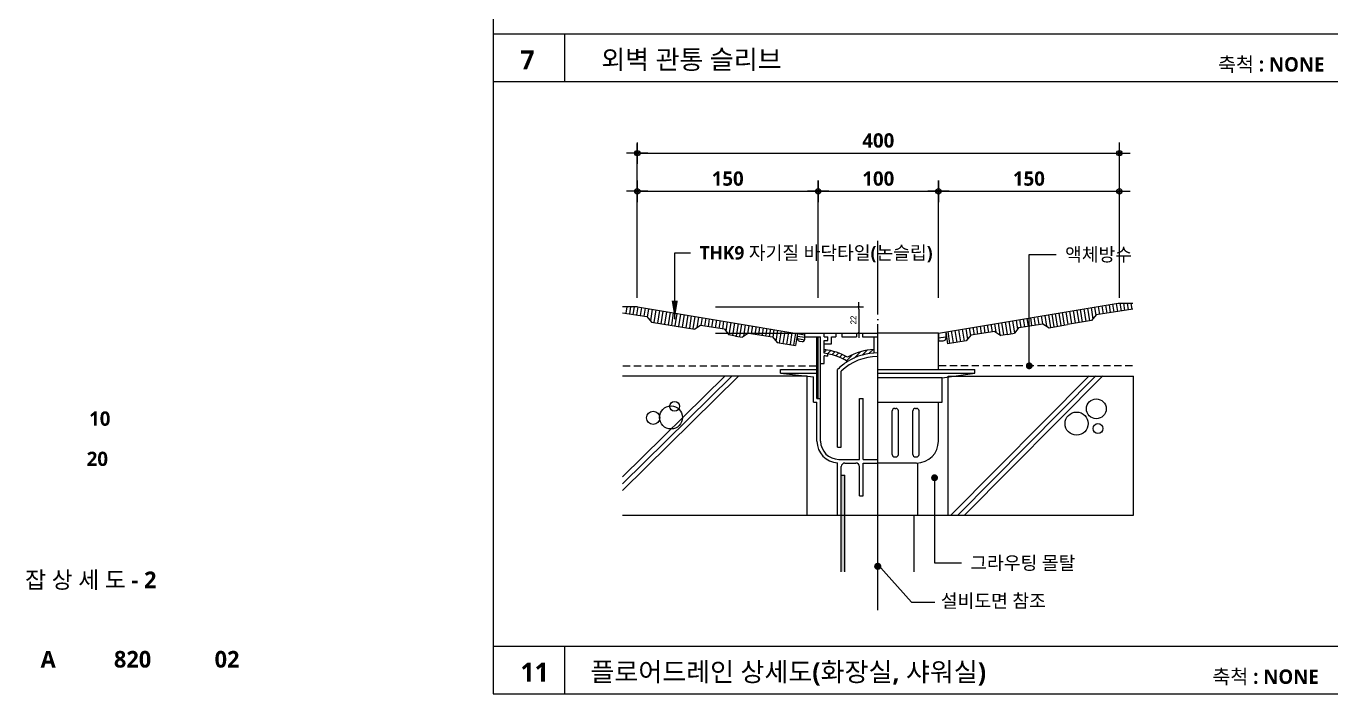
# Model space of a CAD drawing. Header units: millimetres. Extents: x 200 to 163856, y 0 to 163394.
# Drawn here: x 16020 to 18758, y 200 to 1601 of the extents above; entities that cross this region are included whole.
import ezdxf
from ezdxf.enums import TextEntityAlignment as Align

# ---------------------------------------------------------------- set-up
doc = ezdxf.new("R2010")
doc.units = ezdxf.units.MM
doc.header["$LTSCALE"] = 10
doc.linetypes.add('CEN', pattern=[62, 60, -1, 0, -1])
doc.linetypes.add('HID', pattern=[2.3, 1.5, -0.8])
doc.layers.get('DEFPOINTS').update_dxf_attribs({"color": 181})
for name, color, linetype in [('A-ANNO-GRA1', 7, 'Continuous'), ('A-ANNO-TEXT1', 7, 'Continuous'), ('A-ANNO-TITL', 7, 'Continuous'), ('A-ST-AXIS-DIM', 7, 'Continuous'), ('CEN', 1, 'CEN'), ('COL', 2, 'Continuous'), ('DIM', 4, 'Continuous'), ('FIN', 6, 'Continuous'), ('FINISH', 6, 'Continuous'), ('HAT', 5, 'Continuous'), ('HAT2', 245, 'Continuous'), ('HID', 7, 'HID'), ('LEADER', 7, 'Continuous'), ('STEEL', 151, 'Continuous')]:
    doc.layers.add(name, color=color, linetype=linetype)
doc.styles.add('2020음성 1차', font='')
doc.styles.add('SH_진천_나눔', font='')
doc.styles.add('울릉도L', font='')
doc.styles.get('2020음성 1차').set_extended_font_data('NanumGothic', bold=True)
doc.styles.get('SH_진천_나눔').set_extended_font_data('NanumGothic', bold=True)
doc.styles.get('울릉도L').set_extended_font_data('HY울릉도L')
doc.dimstyles.new('NDIM-100', dxfattribs={"dimscale": 5, "dimtxt": 2.5, "dimasz": 1, "dimexe": 2, "dimexo": 2, "dimgap": 1, "dimtad": 1, "dimdec": 0, "dimtxsty": '울릉도L', "dimblk1": '_RXDOT', "dimblk2": '_RXDOT', "dimsah": 1, "dimcen": 0, "dimdle": 3, "dimclrd": 256, "dimclre": 256, "dimclrt": 3, "dimadec": 0, "dimazin": 0, "dimtfac": 1, "dimtdec": 0, "dimtix": 1, "dimtmove": 2, "dimatfit": 3, "dimfxl": 1, "dimtolj": 1, "dimtzin": 0, "dimarcsym": 0})
doc.dimstyles.new('NDIM10', dxfattribs={"dimscale": 10, "dimtxt": 3, "dimasz": 0.75, "dimexe": 2, "dimexo": 2, "dimgap": 1, "dimtad": 1, "dimdec": 1, "dimdsep": 46, "dimtxsty": '2020음성 1차', "dimblk": 'Z_DOT', "dimcen": 3, "dimdle": 3, "dimclrd": 256, "dimclre": 256, "dimclrt": 3, "dimadec": 0, "dimazin": 0, "dimtfac": 1, "dimtdec": 1, "dimtix": 1, "dimtmove": 2, "dimatfit": 3, "dimfxl": 1, "dimtolj": 1, "dimtzin": 0, "dimlwd": -1, "dimlwe": -1, "dimarcsym": 0})

# ---------------------------------------------------------------- blocks, each defined once
blk = doc.blocks.new('Z_DOT')
at = {"layer": 'DIM', "color": 0}
for p, q in [((-3, 0), (3, 0)), ((0, -3), (0, 3))]:
    blk.add_line(p, q, dxfattribs=at)
for radius in [0.75, 0.375]:
    blk.add_circle((0, 0), radius, dxfattribs=at)
blk = doc.blocks.new('*D9475')
at = {"layer": 'A-ST-AXIS-DIM'}
for p, q in [((17682, 1030.9), (17682, 1274.8)), ((17934.4, 1030.9), (17934.4, 1274.8)), ((17689.5, 1254.8), (17926.9, 1254.8))]:
    blk.add_line(p, q, dxfattribs=at)
at = {"layer": 'DEFPOINTS', "color": 0}
for p in [(17934.4, 1254.8), (17682, 1010.9), (17934.4, 1010.9)]:
    blk.add_point(p, dxfattribs=at)
at = {"layer": 'A-ST-AXIS-DIM', "linetype": 'ByBlock', "xscale": 7.5, "yscale": 7.5, "zscale": 7.5, "rotation": 180}
blk.add_blockref('Z_DOT', (17682, 1254.8), dxfattribs=at)
at = {"layer": 'A-ST-AXIS-DIM', "linetype": 'ByBlock', "xscale": 7.5, "yscale": 7.5, "zscale": 7.5}
blk.add_blockref('Z_DOT', (17934.4, 1254.8), dxfattribs=at)
at = {"layer": 'A-ST-AXIS-DIM', "color": 3, "insert": (17808.2, 1281.3), "char_height": 30, "attachment_point": 5, "style": '2020음성 1차'}
blk.add_mtext('\\A1;100', dxfattribs=at)
blk = doc.blocks.new('*D9476')
at = {"layer": 'A-ST-AXIS-DIM'}
for p, q in [((17934.4, 1030.9), (17934.4, 1274.8)), ((18314.1, 1030.9), (18314.1, 1274.8)), ((17941.9, 1254.8), (18306.6, 1254.8))]:
    blk.add_line(p, q, dxfattribs=at)
at = {"layer": 'DEFPOINTS', "color": 0}
for p in [(18314.1, 1254.8), (17934.4, 1010.9), (18314.1, 1010.9)]:
    blk.add_point(p, dxfattribs=at)
at = {"layer": 'A-ST-AXIS-DIM', "linetype": 'ByBlock', "xscale": 7.5, "yscale": 7.5, "zscale": 7.5, "rotation": 180}
blk.add_blockref('Z_DOT', (17934.4, 1254.8), dxfattribs=at)
at = {"layer": 'A-ST-AXIS-DIM', "linetype": 'ByBlock', "xscale": 7.5, "yscale": 7.5, "zscale": 7.5}
blk.add_blockref('Z_DOT', (18314.1, 1254.8), dxfattribs=at)
at = {"layer": 'A-ST-AXIS-DIM', "color": 3, "insert": (18124.2, 1281.3), "char_height": 30, "attachment_point": 5, "style": '2020음성 1차'}
blk.add_mtext('\\A1;150', dxfattribs=at)
blk = doc.blocks.new('*D9477')
at = {"layer": 'A-ST-AXIS-DIM'}
for p, q in [((17302.3, 1030.9), (17302.3, 1274.8)), ((17682, 1030.9), (17682, 1274.8)), ((17309.8, 1254.8), (17674.5, 1254.8))]:
    blk.add_line(p, q, dxfattribs=at)
at = {"layer": 'DEFPOINTS', "color": 0}
for p in [(17682, 1254.8), (17302.3, 1010.9), (17682, 1010.9)]:
    blk.add_point(p, dxfattribs=at)
at = {"layer": 'A-ST-AXIS-DIM', "linetype": 'ByBlock', "xscale": 7.5, "yscale": 7.5, "zscale": 7.5, "rotation": 180}
blk.add_blockref('Z_DOT', (17302.3, 1254.8), dxfattribs=at)
at = {"layer": 'A-ST-AXIS-DIM', "linetype": 'ByBlock', "xscale": 7.5, "yscale": 7.5, "zscale": 7.5}
blk.add_blockref('Z_DOT', (17682, 1254.8), dxfattribs=at)
at = {"layer": 'A-ST-AXIS-DIM', "color": 3, "insert": (17492.2, 1281.3), "char_height": 30, "attachment_point": 5, "style": '2020음성 1차'}
blk.add_mtext('\\A1;150', dxfattribs=at)
blk = doc.blocks.new('*D9478')
at = {"layer": 'A-ST-AXIS-DIM'}
for p, q in [((17302.3, 1030.9), (17302.3, 1354.8)), ((18314.1, 1030.9), (18314.1, 1354.8)), ((17309.8, 1334.8), (18306.6, 1334.8))]:
    blk.add_line(p, q, dxfattribs=at)
at = {"layer": 'DEFPOINTS', "color": 0}
for p in [(18314.1, 1334.8), (17302.3, 1010.9), (18314.1, 1010.9)]:
    blk.add_point(p, dxfattribs=at)
at = {"layer": 'A-ST-AXIS-DIM', "linetype": 'ByBlock', "xscale": 7.5, "yscale": 7.5, "zscale": 7.5, "rotation": 180}
blk.add_blockref('Z_DOT', (17302.3, 1334.8), dxfattribs=at)
at = {"layer": 'A-ST-AXIS-DIM', "linetype": 'ByBlock', "xscale": 7.5, "yscale": 7.5, "zscale": 7.5}
blk.add_blockref('Z_DOT', (18314.1, 1334.8), dxfattribs=at)
at = {"layer": 'A-ST-AXIS-DIM', "color": 3, "insert": (17808.2, 1361.3), "char_height": 30, "attachment_point": 5, "style": '2020음성 1차'}
blk.add_mtext('\\A1;400', dxfattribs=at)
blk = doc.blocks.new('*X2001')
at = {"color": 0}
for p, q in [((1416, 1293), (1417.6, 1294.6)), ((1418.7, 1291.4), (1421.2, 1293.9)), ((1422.2, 1290.6), (1424.6, 1293.1)), ((1425.4, 1289.7), (1427.8, 1292)), ((1428.5, 1288.5), (1430.8, 1290.8)), ((1431.4, 1287.2), (1433.6, 1289.4)), ((1434.2, 1285.7), (1438.9, 1290.4)), ((1440.7, 1287.9), (1445.8, 1293)), ((1447.3, 1290.4), (1451.3, 1294.4)), ((1452.8, 1291.6), (1456.2, 1295))]:
    blk.add_line(p, q, dxfattribs=at)
blk = doc.blocks.new('_RXDOT')
at = {"color": 0, "linetype": 'ByBlock'}
blk.add_line((-1, 0), (2, 0), dxfattribs=at)
at = {"color": 0, "linetype": 'ByBlock', "const_width": 0.5}
blk.add_lwpolyline([(-0.25, 0, 1), (0.25, 0, 1)], format="xyb", close=True, dxfattribs=at)
blk = doc.blocks.new('*D9479')
at = {"layer": 'A-ST-AXIS-DIM', "lineweight": -2}
for p, q in [((17466.8, 1012.2), (17777.2, 1012.2)), ((17767.2, 1007.2), (17767.2, 962.3)), ((17466.8, 957.3), (17777.2, 957.3))]:
    blk.add_line(p, q, dxfattribs=at)
at = {"layer": 'DEFPOINTS', "color": 0}
for p in [(17456.8, 1012.2), (17456.8, 957.3), (17767.2, 957.3)]:
    blk.add_point(p, dxfattribs=at)
at = {"layer": 'A-ST-AXIS-DIM', "linetype": 'ByBlock', "lineweight": -2, "xscale": 5, "yscale": 5, "zscale": 5}
for p, rotation in [((17767.2, 1012.2), 90), ((17767.2, 957.3), 270)]:
    blk.add_blockref('_RXDOT', p, dxfattribs=dict(at, rotation=rotation))
at = {"layer": 'A-ST-AXIS-DIM', "color": 3, "insert": (17756, 984.7), "char_height": 12.5, "attachment_point": 5, "rotation": 90, "style": '울릉도L'}
blk.add_mtext('\\A1;22', dxfattribs=at)

msp = doc.modelspace()

# ---------------------------------------------------------------- linework, layer by layer
at = {"layer": 'A-ANNO-GRA1'}
for p, q in [((17000, 1585), (24094.9654, 1585)), ((17150, 1585), (17150, 1485)), ((17000, 1485), (24094.9654, 1485)), ((17000, 300), (24094.9654, 300)), ((17150, 300), (17150, 200))]:
    msp.add_line(p, q, dxfattribs=at)
at = {"layer": 'A-ANNO-TEXT1'}
for p, q in [((17949.66057, 959.81725), (17949.66057, 946.0191)), ((17638.72698, 945.12889), (17638.72698, 956.3136)), ((17638.72698, 956.10267), (17654.0188, 953.55403)), ((17642.98627, 940.10097), (17648.08354, 939.25143)), ((17654.0188, 944.27935), (17654.0188, 957.26861)), ((17934.36875, 957.26861), (17806.93695, 957.26861)), ((17934.36875, 880.80953), (17934.36875, 957.26861)), ((17934.36875, 957.26861), (17934.36875, 941.76586)), ((17934.36875, 947.07407), (17949.66057, 949.6227)), ((17934.36875, 940.92183), (17944.56329, 940.92183)), ((17799.29105, 915.38203), (17799.29105, 923.04281)), ((17806.93695, 880.80953), (18010.82783, 880.80953)), ((18010.82783, 873.16363), (18010.82783, 880.80953)), ((17806.93695, 873.16363), (18010.82783, 873.16363)), ((17942.01466, 863.23124), (17806.93695, 863.23124)), ((17942.01466, 863.23124), (18010.82783, 873.16363)), ((17942.01466, 811.99636), (17942.01466, 863.23124)), ((17806.93695, 811.99636), (17942.01466, 811.99636)), ((17837.52058, 702.40502), (17837.52058, 794.15591)), ((17842.61786, 799.25318), (17845.16649, 799.25318)), ((17850.26376, 702.40502), (17850.26376, 794.15591)), ((17880.8474, 702.40502), (17880.8474, 794.15591)), ((17885.94467, 799.25318), (17888.4933, 799.25318)), ((17893.59058, 702.40502), (17893.59058, 794.15591)), ((17934.36875, 730.44001), (17934.36875, 811.99636)), ((17888.4933, 684.56457), (17806.93695, 684.56457)), ((17842.61786, 697.30775), (17845.16649, 697.30775)), ((17885.94467, 697.30775), (17888.4933, 697.30775)), ((17891.04194, 574.97322), (17891.04194, 684.56457)), ((17730.47787, 456.3309), (17730.47787, 575.01953)), ((17883.39603, 456.3309), (17883.39603, 575.01953)), ((17659.09014, 574.97222), (17954.78376, 574.97222)), ((17738.12378, 456.33189), (17738.12378, 574.97322))]:
    msp.add_line(p, q, dxfattribs=at)
for centre, radius, start, end in [((17643.82425, 945.12889), 5.09727, 180, 260.53767779), ((17648.92152, 944.27935), 5.09727, 260.53767779, 0), ((17842.61786, 794.15591), 5.09727, 90, 180), ((17845.16649, 794.15591), 5.09727, 0, 90), ((17885.94467, 794.15591), 5.09727, 90, 180), ((17888.4933, 794.15591), 5.09727, 0, 90), ((17888.4933, 730.44001), 45.87545, 270, 0), ((17842.61786, 702.40502), 5.09727, 180, 270), ((17845.16649, 702.40502), 5.09727, 270, 0), ((17885.94467, 702.40502), 5.09727, 180, 270), ((17888.4933, 702.40502), 5.09727, 270, 0)]:
    msp.add_arc(centre, radius, start, end, dxfattribs=at)
at = {"layer": 'CEN'}
msp.add_line((17806.93695, 375.77317), (17806.93695, 1150.6557), dxfattribs=at)
at = {"layer": 'COL'}
for p, q in [((17659.09014, 866.93651), (17271.69748, 866.93651)), ((17659.09014, 574.97222), (17659.09014, 866.93651)), ((17954.78376, 866.93651), (18344.04375, 866.93651)), ((17954.78376, 574.97222), (17954.78376, 866.93651)), ((17271.69748, 574.97222), (17659.09014, 574.97222)), ((17954.78376, 574.97222), (18344.04375, 574.97222))]:
    msp.add_line(p, q, dxfattribs=at)
at = {"layer": 'DEFPOINTS'}
msp.add_lwpolyline([(17000, 200), (24094.9654, 200), (24094.9654, 5740), (17000, 5740)], close=True, dxfattribs=at)
at = {"layer": 'FIN'}
for p, q in [((18269.72111, 1013.16067), (18272.38363, 996.35018)), ((18277.26323, 1014.41769), (18279.9354, 997.54627)), ((18284.80535, 1015.67471), (18287.48718, 998.74235)), ((18292.34748, 1016.93173), (18295.03895, 999.93843)), ((18299.8896, 1018.18875), (18302.59072, 1001.13452)), ((18307.43172, 1019.44577), (18310.1425, 1002.3306)), ((18314.88099, 1020.68732), (18317.6013, 1003.51196)), ((18322.6271, 1020.05464), (18325.0601, 1004.69332)), ((18330.28181, 1019.99905), (18332.51889, 1005.87467)), ((18337.93653, 1019.94346), (18339.97769, 1007.05603)), ((17280.3843, 1012.33366), (17278.24505, 998.82695)), ((17288.12552, 1012.33366), (17285.79682, 997.63087)), ((17295.86673, 1012.33366), (17293.3486, 996.43479)), ((17303.58219, 1012.17107), (17300.90037, 995.2387)), ((17311.12432, 1010.91404), (17308.45214, 994.04262)), ((17318.66644, 1009.65702), (17316.00392, 992.84654)), ((17326.20856, 1008.4), (17323.44162, 990.93025)), ((17333.75068, 1007.14298), (17329.9404, 983.08581)), ((17341.29281, 1005.88596), (17337.06446, 979.18925)), ((17348.83493, 1004.62894), (17344.61624, 977.99317)), ((17356.37705, 1003.37192), (17352.16801, 976.79709)), ((17363.91917, 1002.1149), (17359.71979, 975.601)), ((17371.4613, 1000.85788), (17367.27156, 974.40492)), ((17378.06445, 999.63226), (17373.90249, 973.35468)), ((17385.60657, 998.37524), (17381.45427, 972.1586)), ((17393.168, 997.2401), (17389.00604, 970.96252)), ((17400.71012, 995.98308), (17396.55781, 969.76643)), ((17408.25225, 994.72606), (17404.10959, 968.57035)), ((17415.79437, 993.46904), (17411.66136, 967.37427)), ((17423.33649, 992.21202), (17419.21314, 966.17818)), ((17430.87861, 990.955), (17427.28154, 968.24397)), ((17438.42074, 989.69797), (17435.77224, 972.97604)), ((17445.96286, 988.44095), (17443.32402, 971.77996)), ((17453.50498, 987.18393), (17450.87579, 970.58388)), ((17461.0471, 985.92691), (17458.42756, 969.38779)), ((18112.2562, 986.91652), (18114.85643, 970.49927)), ((18119.79832, 988.17354), (18122.40821, 971.69536)), ((18127.34044, 989.43056), (18129.95998, 972.89144)), ((18134.88257, 990.68758), (18137.51176, 974.08752)), ((18142.42469, 991.9446), (18145.06353, 975.28361)), ((18149.96681, 993.20162), (18152.6153, 976.47969)), ((18157.50893, 994.45864), (18161.10601, 971.74762)), ((18165.05106, 995.71566), (18169.31363, 968.80283)), ((18172.59318, 996.97268), (18176.8654, 969.99891)), ((18179.21564, 998.07643), (18183.40537, 971.62347)), ((18186.75776, 999.33345), (18190.9475, 972.88049)), ((18194.29988, 1000.59047), (18198.49927, 974.07657)), ((18201.842, 1001.84749), (18206.05104, 975.27265)), ((18209.38413, 1003.10451), (18213.60282, 976.46874)), ((18216.92625, 1004.36153), (18221.11599, 977.90857)), ((18224.46837, 1005.61855), (18228.66776, 979.10465)), ((18232.01049, 1006.87557), (18236.21954, 980.30073)), ((18239.55262, 1008.13259), (18243.77131, 981.49682)), ((18247.09474, 1009.38961), (18251.32308, 982.6929)), ((18254.63686, 1010.64663), (18258.44714, 986.58946)), ((18262.17899, 1011.90365), (18264.94592, 994.4339)), ((17468.58923, 984.66989), (17465.97934, 968.19171)), ((17476.13135, 983.41287), (17473.53111, 966.99563)), ((17483.67347, 982.15585), (17481.08289, 965.79954)), ((17491.21559, 980.89883), (17488.1438, 961.50431)), ((17498.75772, 979.64181), (17494.59166, 953.33834)), ((17506.29984, 978.38479), (17502.14343, 952.14226)), ((17513.84196, 977.12777), (17509.6952, 950.94618)), ((17521.38408, 975.87075), (17517.24698, 949.75009)), ((17528.92621, 974.61373), (17525.03207, 950.02714)), ((17536.46833, 973.35671), (17533.69524, 955.84809)), ((17544.01045, 972.09969), (17541.49708, 956.23087)), ((17551.55257, 970.84267), (17549.04885, 955.03479)), ((17559.0947, 969.58565), (17556.60063, 953.83871)), ((17566.63682, 968.32863), (17564.1524, 952.64262)), ((17574.17894, 967.07161), (17571.70417, 951.44654)), ((17581.72106, 965.81459), (17579.25595, 950.25046)), ((17589.26319, 964.55757), (17586.69365, 948.33417)), ((17596.80531, 963.30055), (17593.19243, 940.48973)), ((17604.30344, 961.76575), (17600.31649, 936.59317)), ((17611.88955, 960.7865), (17607.86827, 935.39709)), ((17619.40699, 959.37359), (17615.42004, 934.20101)), ((17953.87162, 960.51909), (17957.86396, 935.31249)), ((17961.41375, 961.77611), (17965.41573, 936.50857)), ((17968.98056, 962.87723), (17972.96751, 937.70465)), ((17976.49799, 964.29015), (17980.51928, 938.90074)), ((17984.08411, 965.2694), (17988.07105, 940.09682)), ((17991.58224, 966.80419), (17995.19512, 943.99337)), ((17999.12436, 968.06121), (18001.69389, 951.83782)), ((18006.66648, 969.31823), (18009.1316, 953.7541)), ((18014.2086, 970.57525), (18016.68337, 954.95019)), ((18021.75073, 971.83227), (18024.23515, 956.14627)), ((18029.29285, 973.08929), (18031.78692, 957.34235)), ((18036.83497, 974.34632), (18039.33869, 958.53844)), ((18044.37709, 975.60334), (18046.89047, 959.73452)), ((18051.91922, 976.86036), (18054.69231, 959.35174)), ((18059.46134, 978.11738), (18063.35547, 953.53079)), ((18067.00346, 979.3744), (18071.14057, 953.25374)), ((18074.54559, 980.63142), (18078.69234, 954.44982)), ((18082.08771, 981.88844), (18086.24412, 955.64591)), ((18089.62983, 983.14546), (18093.79589, 956.84199)), ((18097.17195, 984.40248), (18100.24374, 965.00796)), ((18104.71408, 985.6595), (18107.30466, 969.30319)), ((17626.9738, 958.27246), (17622.97181, 933.00492)), ((17634.51592, 957.01544), (17630.52359, 931.80884)), ((17638.72698, 951.0054), (17654.0188, 948.45676)), ((17638.72698, 945.90813), (17654.0188, 943.35949))]:
    msp.add_line(p, q, dxfattribs=at)
msp.add_arc((17944.56329, 946.0191), 5.09727, 270, 0, dxfattribs=at)
msp.add_solid([(17730.47787, 659.07821), (17738.12378, 659.07821), (17730.47787, 456.3309), (17738.12378, 456.33189)], dxfattribs=at)
at = {"layer": 'FINISH'}
for p, q in [((17934.36875, 957.26861), (18311.56687, 1020.13496)), ((18311.56687, 1020.13496), (18342.1505, 1019.91286)), ((17302.60662, 1012.33366), (17271.7234, 1012.33366)), ((17271.7234, 999.85988), (17322.73762, 991.78002)), ((17302.60662, 1012.33366), (17654.0188, 953.76496)), ((17322.73762, 991.78002), (17332.58011, 979.89951)), ((18265.64992, 995.28367), (18255.80743, 983.40315)), ((18342.1505, 1007.40017), (18265.64992, 995.28367)), ((17332.58011, 979.89951), (17423.0598, 965.56893)), ((17434.95417, 973.10561), (17423.0598, 965.56893)), ((17485.29933, 965.13172), (17434.95417, 973.10561)), ((17485.29933, 965.13172), (17494.54092, 953.34638)), ((17949.66057, 959.81725), (17953.64751, 934.64467)), ((18052.74305, 960.66148), (18002.39789, 952.68759)), ((18052.74305, 960.66148), (18065.17419, 952.30876)), ((18103.08821, 968.63537), (18093.84663, 956.85003)), ((18103.08821, 968.63537), (18153.43337, 976.60926)), ((18153.43337, 976.60926), (18166.46542, 968.35171)), ((18166.46542, 968.35171), (18205.23409, 975.39312)), ((18255.80743, 983.40315), (18205.23409, 975.39312)), ((17508.87713, 951.07575), (17494.54092, 953.34638)), ((17508.87713, 951.07575), (17523.21335, 948.80511)), ((17535.64449, 957.15783), (17523.21335, 948.80511)), ((17535.64449, 957.15783), (17585.98965, 949.18394)), ((17585.98965, 949.18394), (17595.83214, 937.30343)), ((17595.83214, 937.30343), (17634.74004, 931.14102)), ((17638.72698, 956.3136), (17634.74004, 931.14102)), ((17992.5554, 940.80707), (17953.64751, 934.64467)), ((18002.39789, 952.68759), (17992.5554, 940.80707)), ((18079.51041, 954.57939), (18065.17419, 952.30876)), ((18079.51041, 954.57939), (18093.84663, 956.85003))]:
    msp.add_line(p, q, dxfattribs=at)
at = {"layer": 'HAT'}
for p, q in [((17271.7234, 655.41398), (17486.12527, 866.93651)), ((17271.7234, 641.0932), (17500.64099, 866.93651)), ((17271.7234, 626.77242), (17515.15671, 866.93651)), ((17960.63408, 574.97322), (18250.41223, 867.45257)), ((17974.98492, 574.97322), (18264.86787, 867.55835)), ((17989.33576, 574.97322), (18279.32351, 867.66412))]:
    msp.add_line(p, q, dxfattribs=at)
for centre, radius in [((17373.25594, 780.12329), 24.12193), ((17380.70026, 803.5038), 10.39296), ((18265.66909, 798.32025), 20.78592), ((17335.79313, 779.38187), 13.85728), ((18224.22623, 767.26968), 24.24985), ((18269.13336, 756.87672), 10.39296)]:
    msp.add_circle(centre, radius, dxfattribs=at)
msp.add_solid([(18324.11551, 1256.49294), (18324.11551, 1253.1596), (18334.11551, 1254.82627)], dxfattribs=at)
at = {"layer": 'HAT2'}
msp.add_line((18344.04375, 574.97222), (18344.04375, 866.93651), dxfattribs=at)
at = {"layer": 'HID'}
for p, q in [((17272.4611, 888.47394), (17679.50516, 888.47394)), ((18341.4128, 888.47394), (17934.36875, 888.47394))]:
    msp.add_line(p, q, dxfattribs=at)
at = {"layer": 'LEADER'}
for p, q in [((17381.03876, 986.32335), (17381.03876, 1125.89698)), ((17381.03876, 1125.89698), (17414.17467, 1125.89698)), ((18124.99439, 888.47569), (18124.99439, 1122.31176)), ((18124.99439, 1122.31176), (18181.26147, 1122.31176)), ((17926.22523, 653.59519), (17926.22523, 475.07518)), ((17806.93695, 471.52108), (17877.53009, 392.81384)), ((17926.22523, 475.07518), (17982.49231, 475.07518)), ((17877.53009, 392.81384), (17927.02408, 392.81384))]:
    msp.add_line(p, q, dxfattribs=at)
msp.add_lwpolyline([(17381.03876, 986.32335, 0, 12.97619, 0), (17381.03876, 1025.25192, 0, 0, 0)], format="xyseb", dxfattribs=at)
for points, const_width in [([(18121.38528, 888.47569, 1), (18128.6035, 888.47569, 1)], 7.21822), ([(17922.61612, 653.59519, -1), (17929.83434, 653.59519, -1)], 7.21822), ([(17803.18695, 467.77108, 1), (17810.68695, 467.77108, 1)], 7.5)]:
    msp.add_lwpolyline(points, format="xyb", close=True, dxfattribs=dict(at, const_width=const_width))
at = {"layer": 'STEEL'}
for p, q in [((17654.0188, 957.26861), (17719.17172, 957.26861)), ((17654.0188, 949.6227), (17687.15106, 949.6227)), ((17679.50516, 819.64227), (17679.50516, 949.6227)), ((17682.0368, 819.64227), (17682.0368, 949.6227)), ((17687.15106, 730.44004), (17687.15106, 949.6227)), ((17694.79697, 949.6227), (17694.79697, 957.26861)), ((17694.79697, 949.6227), (17702.44288, 949.6227)), ((17694.79697, 914.80233), (17694.79697, 941.9768)), ((17694.79697, 941.9768), (17702.44288, 941.9768)), ((17694.79697, 934.33089), (17710.08879, 934.33089)), ((17702.44288, 941.9768), (17702.44288, 949.6227)), ((17710.08879, 934.33089), (17710.08879, 949.6227)), ((17710.08879, 949.6227), (17719.17172, 949.6227)), ((17719.17172, 957.26861), (17719.17172, 949.6227)), ((17731.9149, 957.26861), (17762.49853, 957.26861)), ((17731.9149, 957.26861), (17731.9149, 949.6227)), ((17731.9149, 949.6227), (17762.49853, 949.6227)), ((17762.49853, 957.26861), (17762.49853, 949.6227)), ((17775.24171, 957.26861), (17806.93695, 957.26861)), ((17775.24171, 957.26861), (17775.24171, 949.6227)), ((17775.24171, 949.6227), (17806.93695, 949.6227)), ((17799.29105, 923.60023), (17799.29105, 949.6227)), ((17694.79697, 893.55271), (17694.79697, 909.66783)), ((17702.44288, 908.45618), (17702.44288, 913.64386)), ((17603.04608, 880.80953), (17679.50516, 880.80953)), ((17603.04608, 873.16363), (17603.04608, 880.80953)), ((17687.15106, 893.55271), (17694.79697, 893.55271)), ((17722.83197, 717.69683), (17722.83197, 880.80953)), ((17730.47787, 717.69683), (17730.47787, 877.57876)), ((17603.04608, 873.16363), (17671.85925, 865.51772)), ((17603.04608, 873.16363), (17679.50516, 873.16363)), ((17671.85925, 811.99636), (17671.85925, 865.51772)), ((17671.85925, 811.99636), (17679.50516, 811.99636)), ((17679.50516, 819.64227), (17687.15106, 819.64227)), ((17679.50516, 730.44001), (17679.50516, 811.99636)), ((17768.70741, 692.21047), (17768.70741, 819.64227)), ((17768.70741, 819.64227), (17776.35332, 819.64227)), ((17776.35332, 692.21047), (17776.35332, 819.64227)), ((17722.83197, 717.69683), (17730.47787, 717.69683)), ((17722.83197, 574.97322), (17722.83197, 684.64961)), ((17725.38062, 692.21047), (17768.70741, 692.21047)), ((17738.12378, 684.56457), (17761.06151, 684.56457)), ((17776.35332, 692.21047), (17806.93695, 692.21047)), ((17776.35332, 684.56457), (17806.93695, 684.56457)), ((17776.35332, 615.75139), (17776.35332, 684.56457)), ((17730.47787, 659.07821), (17730.47787, 676.91866)), ((17730.47787, 659.07821), (17738.12378, 659.07821)), ((17730.47787, 574.97322), (17730.47787, 659.07821)), ((17738.12378, 574.97322), (17738.12378, 659.07821)), ((17768.70741, 615.75139), (17768.70741, 676.91866)), ((17768.70741, 615.75139), (17776.35332, 615.75139))]:
    msp.add_line(p, q, dxfattribs=at)
for centre, radius, start, end in [((17680.80434, 796.63956), 126.63428, 60.13095997, 83.65606701), ((17680.80434, 796.63956), 118.98837, 57.99314255, 83.24658086), ((17680.80434, 796.63956), 113.8911, 79.04760849, 82.94282275), ((17806.93695, 796.63956), 111.34247, 90, 133.36959595), ((17806.93695, 796.63956), 126.63428, 93.46150227, 119.86904003), ((17806.93695, 796.63956), 118.98837, 90, 122.00685745), ((17806.93695, 796.63956), 118.98837, 122.00685745, 134.97787244), ((17725.3806, 730.44001), 45.87545, 180, 266.81526146), ((17725.3806, 730.44001), 38.22954, 180, 270), ((17738.12378, 676.91866), 7.64591, 90, 180), ((17761.06151, 676.91866), 7.64591, 0, 90)]:
    msp.add_arc(centre, radius, start, end, dxfattribs=at)

# ---------------------------------------------------------------- block references
at = {"layer": 'FIN', "xscale": 2.548635946470313, "yscale": 2.548635946470313, "zscale": 2.548635946470313}
msp.add_blockref('*X2001', (14085.92847, -2377.76798), dxfattribs=at)

# ---------------------------------------------------------------- texts
at = {"layer": 'A-ANNO-TEXT1', "linetype": 'Continuous', "style": '2020음성 1차'}
for s, height, p in [('7', 40, (17057.2056, 1510.82726)), ('외벽 관통 슬리브', 40, (17226.85991, 1511.35983)), ('축척 : NONE', 30, (18521.14484, 1506.12645)), ('11', 40, (17057.2056, 225.82726)), ('플로어드레인 상세도(화장실, 샤워실)', 40, (17204.25457, 226.35983)), ('축척 : NONE', 30, (18509.2349, 221.12645))]:
    msp.add_text(s, height=height, dxfattribs=at).set_placement(p)
at = {"layer": 'A-ANNO-TEXT1', "style": '2020음성 1차'}
for s, p in [('THK9 자기질 바닥타일(논슬립)', (17432.97623, 1111.67056)), ('액체방수', (18200.06303, 1108.08534)), ('그라우팅 몰탈', (18001.29388, 460.84876)), ('설비도면 참조', (17939.48097, 381.25935))]:
    msp.add_text(s, height=28, dxfattribs=at).set_placement(p)
at = {"layer": 'A-ANNO-TITL', "style": 'SH_진천_나눔'}
for s, height, p in [('10', 30, (16174.51731, 777.77977)), ('20 ', 30, (16174.51731, 693.33932)), ('잡 상 세 도 - 2', 35, (16155.67511, 439.72596)), ('A', 35, (16066.2525, 272.70944)), ('820', 35, (16243.36116, 272.70944)), ('02', 35, (16441.57606, 272.70944))]:
    msp.add_text(s, height=height, dxfattribs=at).set_placement(p, align=Align.MIDDLE)

# ---------------------------------------------------------------- dimensions: what is measured, and where the dimension line sits
at = {"layer": 'A-ST-AXIS-DIM'}
for base, p1, p2, text, picture, middle in [((18314.11551, 1334.82627), (17302.29004, 1010.91404), (18314.11551, 1010.91404), '400', '*D9478', (17808.20278, 1361.27513)), ((17682.0368, 1254.82627), (17302.29004, 1010.91404), (17682.0368, 1010.91404), '150', '*D9477', (17492.16342, 1281.31775)), ((17934.36875, 1254.82627), (17682.0368, 1010.91404), (17934.36875, 1010.91404), '100', '*D9475', (17808.20278, 1281.27513)), ((18314.11551, 1254.82627), (17934.36875, 1010.91404), (18314.11551, 1010.91404), '150', '*D9476', (18124.24213, 1281.31775))]:
    dim = msp.add_linear_dim(base=base, p1=p1, p2=p2, angle=0, text=text, dimstyle='NDIM10', override={"dimtxsty": '2020음성 1차'}, dxfattribs=at)
    dim.commit()
    dim.dimension.update_dxf_attribs({"geometry": picture, "text_midpoint": middle, "dimtype": 161})
dim = msp.add_aligned_dim(p1=(17456.78845, 1012.17107), p2=(17456.78845, 957.26861), distance=310.4122, text='22', dimstyle='NDIM-100', dxfattribs=at)
dim.commit()
dim.dimension.update_dxf_attribs({"geometry": '*D9479', "text_midpoint": (17755.95066, 984.71984)})

doc.saveas('drawing.dxf')
